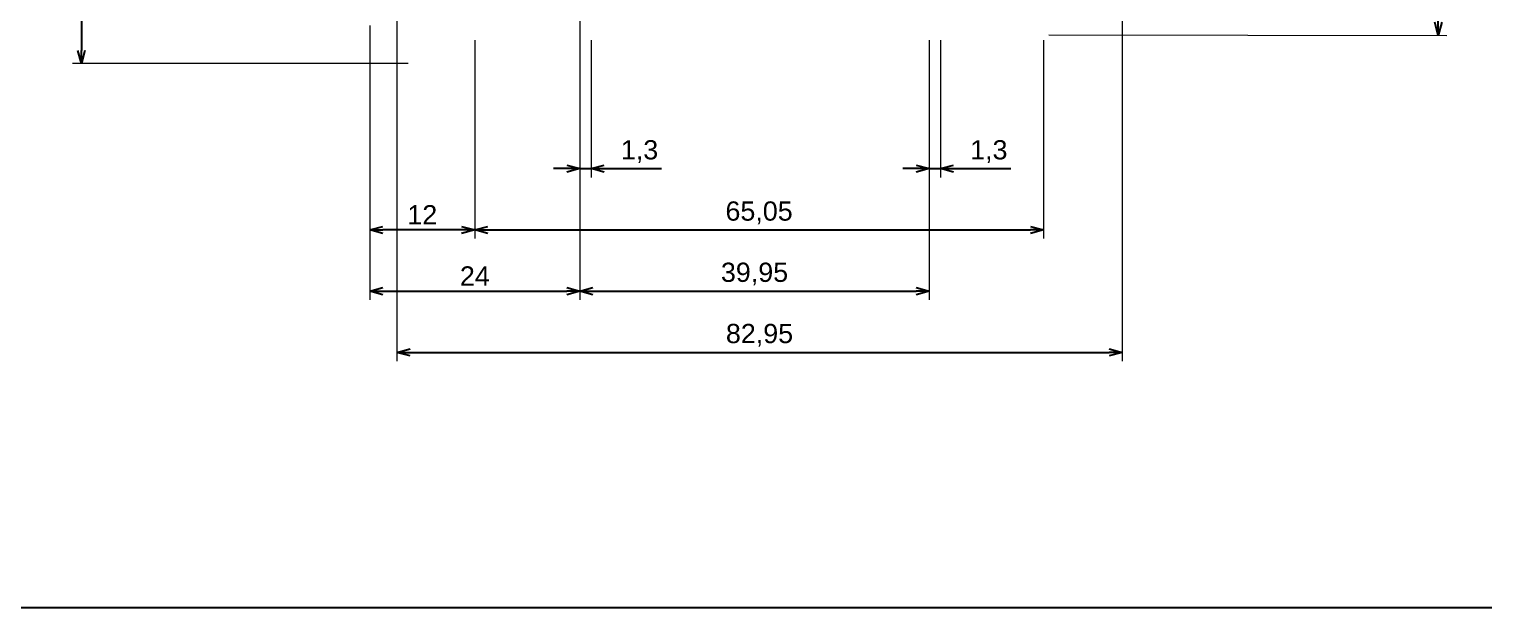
# Paper-space layout 'Base' of a CAD drawing. Header units: millimetres. Extents: x 0 to 414, y 1 to 290.
# Drawn here: x 92.4 to 258.8, y 0.5 to 66.7 of the extents above; entities that cross this region are included whole.
import ezdxf

# ---------------------------------------------------------------- set-up
doc = ezdxf.new("R2010")
doc.units = ezdxf.units.MM
doc.layers.add('MD_Annotation', color=7, linetype='Continuous', lineweight=25)
doc.layers.add('Tabelka', color=7, linetype='Continuous')
doc.styles.get("Standard").update_dxf_attribs({"font": 'arial.ttf'})
doc.dimstyles.new('ISO-25', dxfattribs={"dimtxt": 2.2, "dimasz": 1.5, "dimexe": 1, "dimexo": 0.625, "dimtad": 1, "dimrnd": 0.05, "dimtxsty": 'Standard', "dimblk": 'OPEN30', "dimcen": 2.5, "dimadec": 0, "dimazin": 0, "dimtfac": 1, "dimtmove": 0, "dimatfit": 3, "dimfxl": 1, "dimlwe": 18, "dimarcsym": 0})

# ---------------------------------------------------------------- blocks, each defined once
blk = doc.blocks.new('_Open30')
at = {"color": 0, "linetype": 'ByBlock', "lineweight": -2}
for p, q in [((-1, 0.27), (0, 0)), ((0, 0), (-1, -0.27)), ((0, 0), (-1, 0))]:
    blk.add_line(p, q, dxfattribs=at)
blk = doc.blocks.new('*D41')
at = {"layer": 'Defpoints', "color": 0, "transparency": 16777216}
for p in [(131.41, 67.74), (143.41, 66.04), (131.41, 43.74)]:
    blk.add_point(p, dxfattribs=at)
at = {"layer": 'MD_Annotation', "color": 0, "lineweight": 18, "transparency": 16777216}
for p, q in [((131.41, 67.11), (131.41, 42.74)), ((143.41, 65.41), (143.41, 42.74))]:
    blk.add_line(p, q, dxfattribs=at)
at = {"layer": 'MD_Annotation', "color": 0, "lineweight": -2, "transparency": 16777216}
blk.add_line((141.91, 43.74), (132.91, 43.74), dxfattribs=at)
at = {"layer": 'MD_Annotation', "color": 0, "lineweight": -2, "transparency": 16777216, "xscale": 1.5, "yscale": 1.5, "zscale": 1.5, "rotation": 180}
blk.add_blockref('_Open30', (131.41, 43.74), dxfattribs=at)
at = {"layer": 'MD_Annotation', "color": 0, "lineweight": -2, "transparency": 16777216, "xscale": 1.5, "yscale": 1.5, "zscale": 1.5}
blk.add_blockref('_Open30', (143.41, 43.74), dxfattribs=at)
at = {"layer": 'MD_Annotation', "color": 0, "transparency": 16777216, "insert": (137.41, 45.47), "char_height": 2.2, "attachment_point": 5}
blk.add_mtext('12', dxfattribs=at)
blk = doc.blocks.new('*D42')
at = {"layer": 'Defpoints', "color": 0, "transparency": 16777216}
for p in [(143.41, 66.04), (208.46, 66.04), (208.46, 43.74)]:
    blk.add_point(p, dxfattribs=at)
at = {"layer": 'MD_Annotation', "color": 0, "lineweight": 18, "transparency": 16777216}
for p, q in [((143.41, 65.41), (143.41, 42.74)), ((208.46, 65.41), (208.46, 42.74))]:
    blk.add_line(p, q, dxfattribs=at)
at = {"layer": 'MD_Annotation', "color": 0, "lineweight": -2, "transparency": 16777216}
blk.add_line((144.91, 43.74), (206.96, 43.74), dxfattribs=at)
at = {"layer": 'MD_Annotation', "color": 0, "lineweight": -2, "transparency": 16777216, "xscale": 1.5, "yscale": 1.5, "zscale": 1.5, "rotation": 180}
blk.add_blockref('_Open30', (143.41, 43.74), dxfattribs=at)
at = {"layer": 'MD_Annotation', "color": 0, "lineweight": -2, "transparency": 16777216, "xscale": 1.5, "yscale": 1.5, "zscale": 1.5}
blk.add_blockref('_Open30', (208.46, 43.74), dxfattribs=at)
at = {"layer": 'MD_Annotation', "color": 0, "transparency": 16777216, "insert": (175.93, 45.69), "char_height": 2.2, "attachment_point": 5}
blk.add_mtext('65,05', dxfattribs=at)
blk = doc.blocks.new('*D43')
at = {"layer": 'Defpoints', "color": 0, "transparency": 16777216}
for p in [(136.41, 136.99), (98.41, 62.74), (136.41, 62.74)]:
    blk.add_point(p, dxfattribs=at)
at = {"layer": 'MD_Annotation', "color": 0, "lineweight": 18, "transparency": 16777216}
for p, q in [((135.78, 136.99), (97.41, 136.99)), ((135.78, 62.74), (97.41, 62.74))]:
    blk.add_line(p, q, dxfattribs=at)
at = {"layer": 'MD_Annotation', "color": 0, "lineweight": -2, "transparency": 16777216}
blk.add_line((98.41, 135.49), (98.41, 64.24), dxfattribs=at)
at = {"layer": 'MD_Annotation', "color": 0, "lineweight": -2, "transparency": 16777216, "xscale": 1.5, "yscale": 1.5, "zscale": 1.5}
for p, rotation in [((98.41, 136.99), 90), ((98.41, 62.74), 270)]:
    blk.add_blockref('_Open30', p, dxfattribs=dict(at, rotation=rotation))
at = {"layer": 'MD_Annotation', "color": 0, "transparency": 16777216, "insert": (96.46, 99.86), "char_height": 2.2, "attachment_point": 5, "rotation": 90}
blk.add_mtext('74,25', dxfattribs=at)
blk = doc.blocks.new('*D58')
at = {"layer": 'Defpoints', "color": 0, "transparency": 16777216}
for p in [(155.43, 68.84), (131.41, 67.74), (155.43, 36.74)]:
    blk.add_point(p, dxfattribs=at)
at = {"layer": 'MD_Annotation', "color": 0, "lineweight": 18, "transparency": 16777216}
for p, q in [((131.41, 67.11), (131.41, 35.74)), ((155.43, 68.21), (155.43, 35.74))]:
    blk.add_line(p, q, dxfattribs=at)
at = {"layer": 'MD_Annotation', "color": 0, "lineweight": -2, "transparency": 16777216}
blk.add_line((132.91, 36.74), (153.93, 36.74), dxfattribs=at)
at = {"layer": 'MD_Annotation', "color": 0, "lineweight": -2, "transparency": 16777216, "xscale": 1.5, "yscale": 1.5, "zscale": 1.5, "rotation": 180}
blk.add_blockref('_Open30', (131.41, 36.74), dxfattribs=at)
at = {"layer": 'MD_Annotation', "color": 0, "lineweight": -2, "transparency": 16777216, "xscale": 1.5, "yscale": 1.5, "zscale": 1.5}
blk.add_blockref('_Open30', (155.43, 36.74), dxfattribs=at)
at = {"layer": 'MD_Annotation', "color": 0, "transparency": 16777216, "insert": (143.42, 38.47), "char_height": 2.2, "attachment_point": 5}
blk.add_mtext('24', dxfattribs=at)
blk = doc.blocks.new('*D59')
at = {"layer": 'Defpoints', "color": 0, "transparency": 16777216}
for p in [(155.43, 66.04), (156.73, 66.04), (156.73, 50.74)]:
    blk.add_point(p, dxfattribs=at)
at = {"layer": 'MD_Annotation', "color": 0, "lineweight": 18, "transparency": 16777216}
for p, q in [((155.43, 65.41), (155.43, 49.74)), ((156.73, 65.41), (156.73, 49.74))]:
    blk.add_line(p, q, dxfattribs=at)
at = {"layer": 'MD_Annotation', "color": 0, "lineweight": -2, "transparency": 16777216}
for p, q in [((153.93, 50.74), (152.43, 50.74)), ((155.43, 50.74), (156.73, 50.74)), ((158.23, 50.74), (164.78, 50.74))]:
    blk.add_line(p, q, dxfattribs=at)
at = {"layer": 'MD_Annotation', "color": 0, "lineweight": -2, "transparency": 16777216, "xscale": 1.5, "yscale": 1.5, "zscale": 1.5}
blk.add_blockref('_Open30', (155.43, 50.74), dxfattribs=at)
at = {"layer": 'MD_Annotation', "color": 0, "lineweight": -2, "transparency": 16777216, "xscale": 1.5, "yscale": 1.5, "zscale": 1.5, "rotation": 180}
blk.add_blockref('_Open30', (156.73, 50.74), dxfattribs=at)
at = {"layer": 'MD_Annotation', "color": 0, "transparency": 16777216, "insert": (162.26, 52.69), "char_height": 2.2, "attachment_point": 5}
blk.add_mtext('1,3', dxfattribs=at)
blk = doc.blocks.new('*D60')
at = {"layer": 'Defpoints', "color": 0, "transparency": 16777216}
for p in [(155.43, 66.04), (195.38, 66.04), (195.38, 36.74)]:
    blk.add_point(p, dxfattribs=at)
at = {"layer": 'MD_Annotation', "color": 0, "lineweight": 18, "transparency": 16777216}
for p, q in [((155.43, 65.41), (155.43, 35.74)), ((195.38, 65.41), (195.38, 35.74))]:
    blk.add_line(p, q, dxfattribs=at)
at = {"layer": 'MD_Annotation', "color": 0, "lineweight": -2, "transparency": 16777216}
blk.add_line((156.93, 36.74), (193.88, 36.74), dxfattribs=at)
at = {"layer": 'MD_Annotation', "color": 0, "lineweight": -2, "transparency": 16777216, "xscale": 1.5, "yscale": 1.5, "zscale": 1.5, "rotation": 180}
blk.add_blockref('_Open30', (155.43, 36.74), dxfattribs=at)
at = {"layer": 'MD_Annotation', "color": 0, "lineweight": -2, "transparency": 16777216, "xscale": 1.5, "yscale": 1.5, "zscale": 1.5}
blk.add_blockref('_Open30', (195.38, 36.74), dxfattribs=at)
at = {"layer": 'MD_Annotation', "color": 0, "transparency": 16777216, "insert": (175.41, 38.69), "char_height": 2.2, "attachment_point": 5}
blk.add_mtext('39,95', dxfattribs=at)
blk = doc.blocks.new('*D61')
at = {"layer": 'Defpoints', "color": 0, "transparency": 16777216}
for p in [(195.38, 66.04), (196.68, 66.04), (196.68, 50.74)]:
    blk.add_point(p, dxfattribs=at)
at = {"layer": 'MD_Annotation', "color": 0, "lineweight": 18, "transparency": 16777216}
for p, q in [((195.38, 65.41), (195.38, 49.74)), ((196.68, 65.41), (196.68, 49.74))]:
    blk.add_line(p, q, dxfattribs=at)
at = {"layer": 'MD_Annotation', "color": 0, "lineweight": -2, "transparency": 16777216}
for p, q in [((193.88, 50.74), (192.38, 50.74)), ((195.38, 50.74), (196.68, 50.74)), ((198.18, 50.74), (204.73, 50.74))]:
    blk.add_line(p, q, dxfattribs=at)
at = {"layer": 'MD_Annotation', "color": 0, "lineweight": -2, "transparency": 16777216, "xscale": 1.5, "yscale": 1.5, "zscale": 1.5}
blk.add_blockref('_Open30', (195.38, 50.74), dxfattribs=at)
at = {"layer": 'MD_Annotation', "color": 0, "lineweight": -2, "transparency": 16777216, "xscale": 1.5, "yscale": 1.5, "zscale": 1.5, "rotation": 180}
blk.add_blockref('_Open30', (196.68, 50.74), dxfattribs=at)
at = {"layer": 'MD_Annotation', "color": 0, "transparency": 16777216, "insert": (202.21, 52.69), "char_height": 2.2, "attachment_point": 5}
blk.add_mtext('1,3', dxfattribs=at)
blk = doc.blocks.new('*D62')
at = {"layer": 'Defpoints', "color": 0, "transparency": 16777216}
for p in [(217.46, 82.09), (134.51, 75.09), (217.46, 29.74)]:
    blk.add_point(p, dxfattribs=at)
at = {"layer": 'MD_Annotation', "color": 0, "lineweight": 18, "transparency": 16777216}
for p, q in [((217.46, 81.46), (217.46, 28.74)), ((134.51, 74.46), (134.51, 28.74))]:
    blk.add_line(p, q, dxfattribs=at)
at = {"layer": 'MD_Annotation', "color": 0, "lineweight": -2, "transparency": 16777216}
blk.add_line((136.01, 29.74), (215.96, 29.74), dxfattribs=at)
at = {"layer": 'MD_Annotation', "color": 0, "lineweight": -2, "transparency": 16777216, "xscale": 1.5, "yscale": 1.5, "zscale": 1.5, "rotation": 180}
blk.add_blockref('_Open30', (134.51, 29.74), dxfattribs=at)
at = {"layer": 'MD_Annotation', "color": 0, "lineweight": -2, "transparency": 16777216, "xscale": 1.5, "yscale": 1.5, "zscale": 1.5}
blk.add_blockref('_Open30', (217.46, 29.74), dxfattribs=at)
at = {"layer": 'MD_Annotation', "color": 0, "transparency": 16777216, "insert": (175.98, 31.69), "char_height": 2.2, "attachment_point": 5}
blk.add_mtext('82,95', dxfattribs=at)
blk = doc.blocks.new('*D63')
at = {"layer": 'Defpoints', "color": 0, "transparency": 16777216}
for p in [(208.56, 134.04), (253.71, 133.97), (208.46, 66.04)]:
    blk.add_point(p, dxfattribs=at)
at = {"layer": 'MD_Annotation', "color": 0, "lineweight": 18, "transparency": 16777216}
for p, q in [((209.18, 134.04), (254.71, 133.97)), ((209.08, 66.04), (254.61, 65.97))]:
    blk.add_line(p, q, dxfattribs=at)
at = {"layer": 'MD_Annotation', "color": 0, "lineweight": -2, "transparency": 16777216}
blk.add_line((253.61, 67.47), (253.7, 132.47), dxfattribs=at)
at = {"layer": 'MD_Annotation', "color": 0, "lineweight": -2, "transparency": 16777216, "xscale": 1.5, "yscale": 1.5, "zscale": 1.5}
for p, rotation in [((253.71, 133.97), 89.91574156145565), ((253.61, 65.97), 269.9157415614557)]:
    blk.add_blockref('_Open30', p, dxfattribs=dict(at, rotation=rotation))
at = {"layer": 'MD_Annotation', "color": 0, "transparency": 16777216, "insert": (251.91, 99.97), "char_height": 2.2, "attachment_point": 5, "rotation": 89.9157}
blk.add_mtext('68', dxfattribs=at)

psp = doc.layouts.new('Base')

# ---------------------------------------------------------------- linework, layer by layer
at = {"layer": 'Tabelka'}
psp.add_lwpolyline([(0.254, 290.205), (413.511, 290.205), (413.511, 0.533), (0.254, 0.533)], close=True, dxfattribs=at)

# ---------------------------------------------------------------- dimensions: what is measured, and where the dimension line sits
at = {"layer": 'MD_Annotation'}
dim = psp.add_linear_dim(base=(98.41, 62.739), p1=(136.409, 136.989), p2=(136.409, 62.739), angle=270, dimstyle='ISO-25', override={"dimlfac": -1}, dxfattribs=at)
dim.commit()
dim.dimension.update_dxf_attribs({"geometry": '*D43', "text_midpoint": (96.463, 99.864)})
dim = psp.add_aligned_dim(p1=(208.46, 66.039), p2=(208.56, 134.039), distance=-45.146, dimstyle='ISO-25', override={"dimlfac": -1}, dxfattribs=at)
dim.commit()
dim.dimension.update_dxf_attribs({"geometry": '*D63', "text_midpoint": (251.907, 99.975)})
for base, p1, p2, picture, middle in [((217.46, 29.739), (134.51, 75.089), (217.46, 82.089), '*D62', (175.985, 31.686)), ((155.434867806, 36.738794941), (131.409867806, 67.737733836), (155.434867806, 68.838557354), '*D58', (143.422367806, 38.468296988)), ((131.41, 43.739), (143.41, 66.039), (131.41, 67.738), '*D41', (137.41, 45.468)), ((208.46, 43.739), (143.41, 66.039), (208.46, 66.039), '*D42', (175.935, 45.686)), ((156.735, 50.739), (155.435, 66.039), (156.735, 66.039), '*D59', (162.259, 52.686)), ((195.385, 36.739), (155.435, 66.039), (195.385, 66.039), '*D60', (175.41, 38.686)), ((196.685, 50.739), (195.385, 66.039), (196.685, 66.039), '*D61', (202.209, 52.686))]:
    dim = psp.add_linear_dim(base=base, p1=p1, p2=p2, dimstyle='ISO-25', override={"dimlfac": -1}, dxfattribs=at)
    dim.commit()
    dim.dimension.update_dxf_attribs({"geometry": picture, "text_midpoint": middle})

doc.saveas('drawing.dxf')
